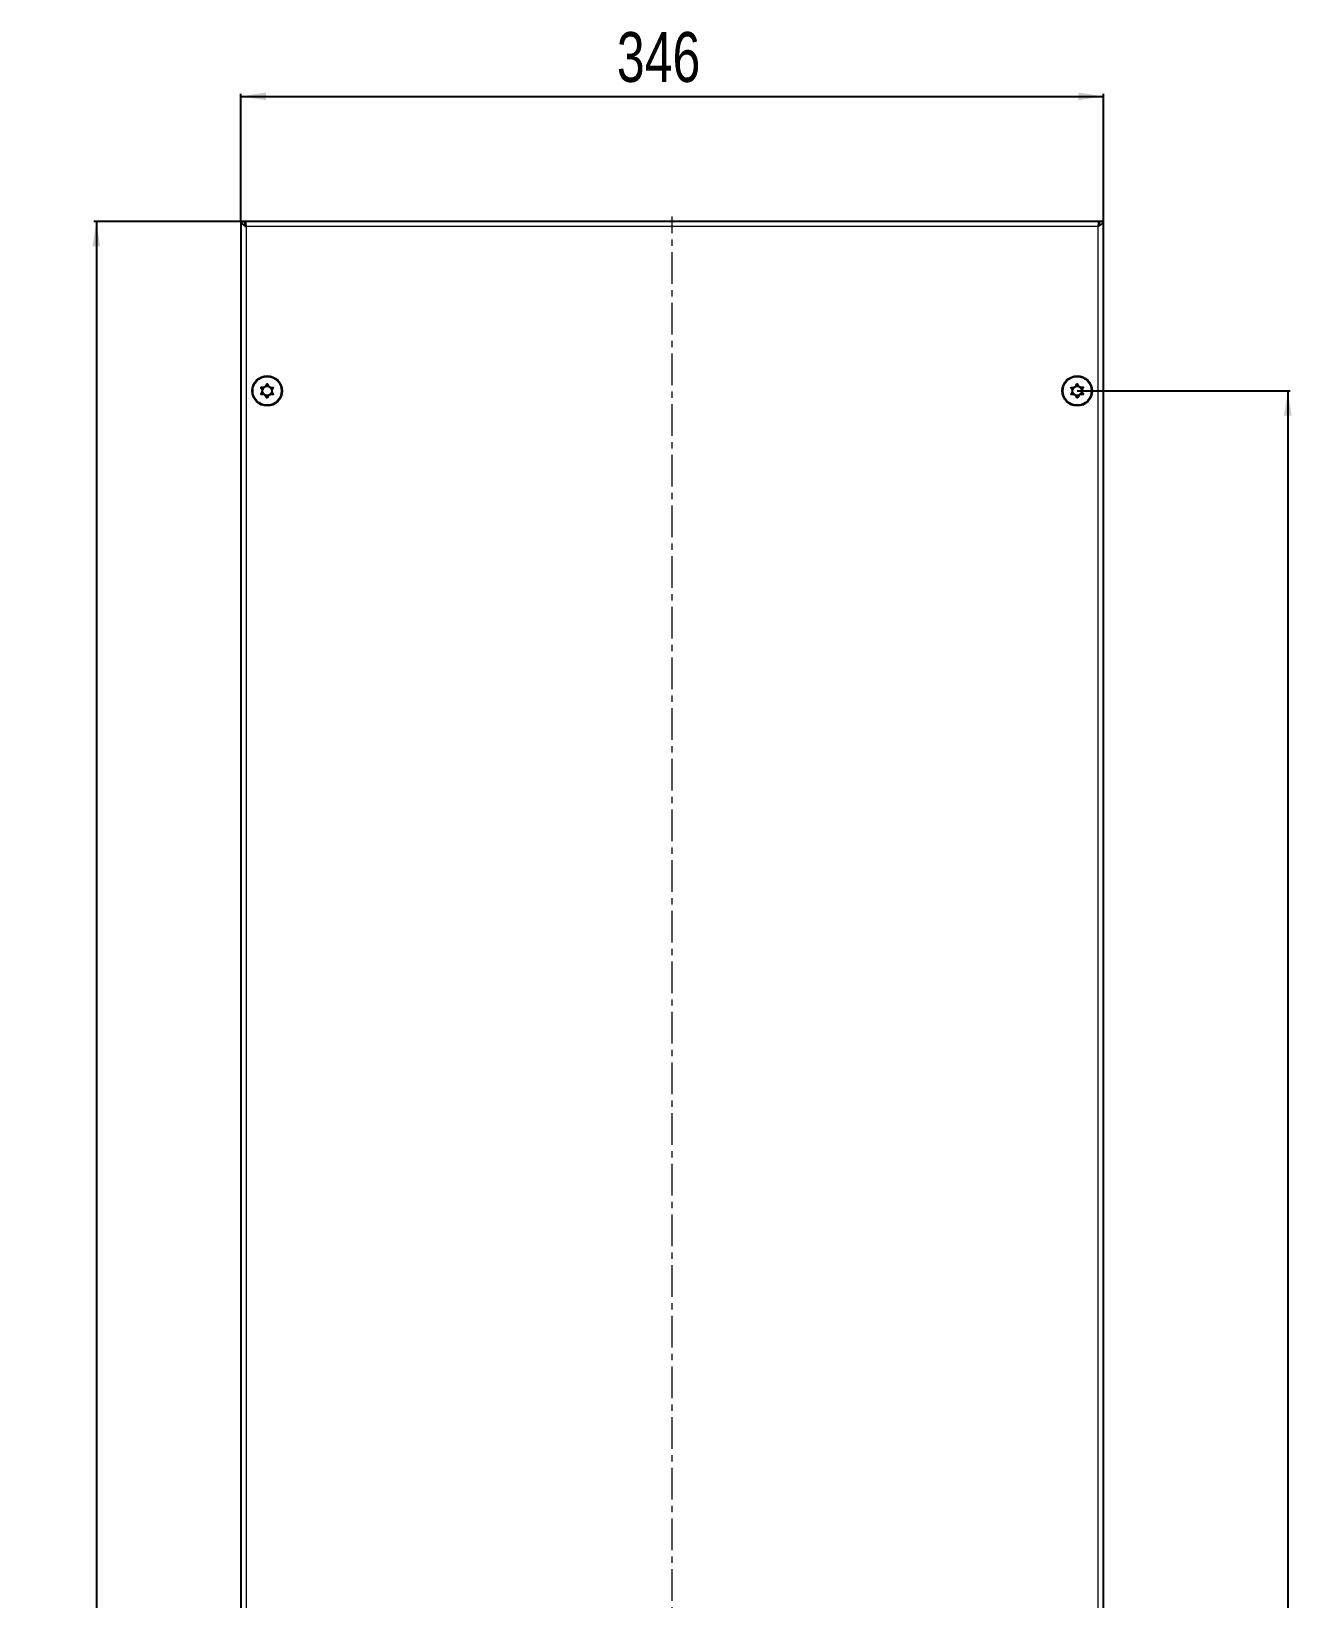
# Model space of a CAD drawing. Header units: millimetres. Extents: x -262 to 983, y -390 to 999.
# Drawn here: x -262 to 244, y 318 to 947 of the extents above; entities that cross this region are included whole.
import ezdxf

# ---------------------------------------------------------------- set-up
doc = ezdxf.new("R2010")
doc.units = ezdxf.units.MM
doc.linetypes.add('CENTERX2', pattern=[20.32, 12.7, -2.54, 2.54, -2.54])
doc.layers.add('FORMAT', color=7, linetype='Continuous')
doc.styles.add('SLDTEXTSTYLE0', font='TXT', dxfattribs={"width": 0.75})
doc.dimstyles.new('SLDDIMSTYLE0', dxfattribs={"dimtxt": 20, "dimasz": 10, "dimexe": 0, "dimexo": 0.0625, "dimgap": 5, "dimtad": 2, "dimdec": 1, "dimrnd": 1e-09, "dimzin": 12, "dimdsep": 46, "dimtxsty": 'SLDTEXTSTYLE0', "dimsah": 1, "dimcen": 0.09, "dimadec": 0, "dimazin": 3, "dimtfac": 1, "dimtofl": 0, "dimtmove": 0, "dimatfit": 3, "dimfxl": 0, "dimfrac": 2, "dimtolj": 1, "dimtzin": 12, "dimarcsym": 0})

# ---------------------------------------------------------------- blocks, each defined once
blk = doc.blocks.new('_D')
at = {"layer": 'FORMAT'}
for p, q in [((-178.02, 870.61), (-178.02, 921.77)), ((-178.02, 920.77), (167.98, 920.77)), ((167.98, 870.61), (167.98, 921.77))]:
    blk.add_line(p, q, dxfattribs=at)
for points in [[(-178.02, 920.77), (-168.02, 919.23), (-168.02, 922.31)], [(167.98, 920.77), (157.98, 922.31), (157.98, 919.23)]]:
    blk.add_solid(points, dxfattribs=at)
at = {"layer": 'FORMAT', "insert": (-27.19, 946.55), "char_height": 20, "attachment_point": 1, "style": 'SLDTEXTSTYLE0'}
blk.add_mtext('346', dxfattribs=at)
blk = doc.blocks.new('_D_1')
at = {"layer": 'FORMAT'}
for p, q in [((-176.33, 870.6), (-237.03, 870.6)), ((-236.03, 870.6), (-236.03, -290.4)), ((-176.33, -290.4), (-237.03, -290.4))]:
    blk.add_line(p, q, dxfattribs=at)
for points in [[(-236.03, 870.6), (-237.56, 860.6), (-234.49, 860.6)], [(-236.03, -290.4), (-234.49, -280.4), (-237.56, -280.4)]]:
    blk.add_solid(points, dxfattribs=at)
at = {"layer": 'FORMAT', "insert": (-261.81, 260.54), "char_height": 20, "attachment_point": 1, "rotation": 90, "style": 'SLDTEXTSTYLE0'}
blk.add_mtext('1161', dxfattribs=at)
blk = doc.blocks.new('_D_2')
at = {"layer": 'FORMAT'}
for p, q in [((157.49, 802.6), (242.98, 802.6)), ((241.98, 802.6), (241.98, -222.4)), ((157.49, -222.4), (242.98, -222.4))]:
    blk.add_line(p, q, dxfattribs=at)
for points in [[(241.98, 802.6), (240.44, 792.6), (243.52, 792.6)], [(241.98, -222.4), (243.52, -212.4), (240.44, -212.4)]]:
    blk.add_solid(points, dxfattribs=at)
at = {"layer": 'FORMAT', "insert": (216.2, 260.54), "char_height": 20, "attachment_point": 1, "rotation": 90, "style": 'SLDTEXTSTYLE0'}
blk.add_mtext('1025', dxfattribs=at)

msp = doc.modelspace()

# ---------------------------------------------------------------- linework, layer by layer
at = {"color": 7, "linetype": 'Continuous', "lineweight": 25}
for p, q in [((-178.02, 870.6), (-176.52, 870.6)), ((-178.02, 870.6), (-178.02, -290.4)), ((166.28, 870.6), (-176.32, 870.6)), ((-176.32, 869.48), (-176.32, 870.6)), ((166.28, 870.6), (166.28, 869.49)), ((167.98, 870.6), (166.48, 870.6)), ((167.98, -290.4), (167.98, 870.6))]:
    msp.add_line(p, q, dxfattribs=at)
at = {"color": 8, "linetype": 'Continuous', "lineweight": 18}
for p, q in [((165.88, 868.5), (-175.92, 868.5)), ((-175.92, 868.5), (-175.92, -288.3)), ((165.88, -288.3), (165.88, 868.5))]:
    msp.add_line(p, q, dxfattribs=at)
at = {"color": 7, "linetype": 'Continuous', "lineweight": 25}
for centre, radius in [((-167.52, 802.6), 6), ((-167.52, 802.6), 5.79), ((157.48, 802.6), 6), ((157.48, 802.6), 5.79), ((-167.52, 802.6), 1.85), ((157.48, 802.6), 1.85)]:
    msp.add_circle(centre, radius, dxfattribs=at)
for points, knots in [([(-178.02, 870.6), (-177.99, 870.42), (-177.92, 870.07), (-177.42, 869.53), (-176.72, 869.01), (-176.18, 868.67), (-175.92, 868.5)], [0, 0, 0, 0, 0.254757, 0.509649, 0.764542, 1, 1, 1, 1]), ([(-176.52, 870.6), (-176.51, 870.42), (-176.49, 870.06), (-176.3, 869.36), (-176.07, 868.84), (-175.92, 868.5)], [0, 0, 0, 0, 0.259878, 0.519739, 1, 1, 1, 1]), ([(165.88, 868.5), (165.96, 868.68), (166.12, 869.05), (166.39, 869.74), (166.44, 870.26), (166.48, 870.6)], [0, 0, 0, 0, 0.259878, 0.519739, 1, 1, 1, 1]), ([(165.88, 868.5), (166.16, 868.68), (166.72, 869.04), (167.42, 869.57), (167.89, 870.09), (167.95, 870.44), (167.98, 870.6)], [0, 0, 0, 0, 0.2547527, 0.5096447, 0.7645377, 1, 1, 1, 1]), ([(-165.07, 803.95), (-165.08, 803.96), (-165.09, 803.98), (-165.15, 804), (-165.29, 804.03), (-165.68, 804.02), (-166.22, 804.01), (-166.77, 804.31), (-167.05, 804.75), (-167.22, 805.1), (-167.34, 805.31), (-167.4, 805.38), (-167.44, 805.4), (-167.48, 805.4), (-167.51, 805.39), (-167.56, 805.35), (-167.72, 805.13), (-167.92, 804.7), (-168.38, 804.16), (-169.08, 804.07), (-169.56, 804.12), (-169.82, 804.11), (-169.89, 804.08), (-169.91, 804.06), (-169.93, 804.03), (-169.93, 803.99), (-169.92, 803.95), (-169.9, 803.87), (-169.79, 803.67), (-169.59, 803.35), (-169.37, 802.88), (-169.41, 802.25), (-169.71, 801.8), (-169.92, 801.47), (-169.98, 801.34), (-169.99, 801.28), (-169.98, 801.25), (-169.95, 801.22), (-169.9, 801.2), (-169.75, 801.17), (-169.37, 801.18), (-168.83, 801.19), (-168.27, 800.89), (-167.99, 800.45), (-167.82, 800.1), (-167.7, 799.89), (-167.64, 799.82), (-167.6, 799.8), (-167.57, 799.8), (-167.54, 799.81), (-167.48, 799.85), (-167.33, 800.07), (-167.12, 800.5), (-166.67, 801.04), (-165.96, 801.13), (-165.49, 801.08), (-165.22, 801.09), (-165.15, 801.12), (-165.13, 801.14), (-165.12, 801.17), (-165.11, 801.21), (-165.12, 801.25), (-165.15, 801.33), (-165.25, 801.53), (-165.46, 801.85), (-165.67, 802.32), (-165.64, 802.95), (-165.34, 803.4), (-165.12, 803.73), (-165.06, 803.86), (-165.06, 803.92), (-165.07, 803.94), (-165.07, 803.95)], [0, 0, 0, 0, 0.002009, 0.00442, 0.009365, 0.025528, 0.067705, 0.095786, 0.124646, 0.150342, 0.160519, 0.163394, 0.165697, 0.167245, 0.168874, 0.17077, 0.178606, 0.211994, 0.249994, 0.287995, 0.321383, 0.329219, 0.331115, 0.332744, 0.334292, 0.336217, 0.338535, 0.341318, 0.349662, 0.375358, 0.404217, 0.432298, 0.474475, 0.490639, 0.496669, 0.49844, 0.5, 0.502009, 0.50442, 0.509365, 0.525528, 0.567705, 0.595786, 0.624646, 0.650342, 0.660519, 0.663394, 0.665697, 0.667245, 0.668874, 0.67077, 0.678606, 0.711994, 0.749994, 0.787995, 0.821383, 0.829219, 0.831115, 0.832744, 0.834292, 0.836217, 0.838535, 0.841318, 0.849662, 0.875358, 0.904217, 0.932298, 0.974475, 0.990639, 0.996669, 0.99844, 1, 1, 1, 1]), ([(155.03, 803.95), (155.02, 803.94), (155.01, 803.91), (155.02, 803.85), (155.08, 803.72), (155.29, 803.4), (155.59, 802.95), (155.63, 802.32), (155.41, 801.85), (155.21, 801.52), (155.09, 801.31), (155.07, 801.21), (155.07, 801.17), (155.09, 801.14), (155.11, 801.12), (155.18, 801.09), (155.44, 801.08), (155.92, 801.13), (156.62, 801.04), (157.08, 800.5), (157.28, 800.07), (157.44, 799.85), (157.49, 799.81), (157.52, 799.8), (157.56, 799.8), (157.59, 799.82), (157.62, 799.85), (157.67, 799.91), (157.78, 800.11), (157.95, 800.45), (158.23, 800.89), (158.78, 801.19), (159.32, 801.18), (159.71, 801.17), (159.86, 801.2), (159.91, 801.23), (159.93, 801.25), (159.94, 801.29), (159.93, 801.35), (159.88, 801.48), (159.66, 801.8), (159.36, 802.25), (159.33, 802.88), (159.54, 803.35), (159.75, 803.68), (159.86, 803.89), (159.89, 803.99), (159.89, 804.03), (159.87, 804.06), (159.85, 804.08), (159.78, 804.11), (159.51, 804.12), (159.04, 804.07), (158.33, 804.16), (157.88, 804.7), (157.67, 805.13), (157.52, 805.35), (157.46, 805.39), (157.43, 805.4), (157.4, 805.4), (157.37, 805.38), (157.34, 805.35), (157.28, 805.29), (157.17, 805.09), (157.01, 804.75), (156.73, 804.31), (156.17, 804.01), (155.63, 804.02), (155.24, 804.03), (155.09, 804), (155.04, 803.97), (155.03, 803.96), (155.03, 803.95)], [0, 0, 0, 0, 0.002009, 0.00442, 0.009365, 0.025528, 0.067705, 0.095786, 0.124646, 0.150342, 0.160519, 0.163394, 0.165697, 0.167245, 0.168874, 0.17077, 0.178606, 0.211994, 0.249994, 0.287995, 0.321383, 0.329219, 0.331115, 0.332744, 0.334292, 0.336217, 0.338535, 0.341318, 0.349662, 0.375358, 0.404217, 0.432298, 0.474475, 0.490639, 0.496669, 0.49844, 0.5, 0.502009, 0.50442, 0.509365, 0.525528, 0.567705, 0.595786, 0.624646, 0.650342, 0.660519, 0.663394, 0.665697, 0.667245, 0.668874, 0.67077, 0.678606, 0.711994, 0.749994, 0.787995, 0.821383, 0.829219, 0.831115, 0.832744, 0.834292, 0.836217, 0.838535, 0.841318, 0.849662, 0.875358, 0.904217, 0.932298, 0.974475, 0.990639, 0.996669, 0.99844, 1, 1, 1, 1])]:
    msp.add_open_spline(points, degree=3, knots=knots, dxfattribs=at)
for points in [[(-175.92, 868.5), (-175.96, 868.78), (-176.02, 869.33), (-176.12, 870.02), (-176.22, 870.51), (-176.29, 870.57), (-176.32, 870.6)], [(166.28, 870.6), (166.24, 870.57), (166.18, 870.51), (166.08, 870.02), (165.98, 869.33), (165.91, 868.78), (165.88, 868.5)]]:
    msp.add_open_spline(points, degree=3, dxfattribs=at)
at = {"layer": 'FORMAT', "linetype": 'CENTERX2', "lineweight": 18}
msp.add_line((-5.02, -292.4), (-5.02, 872.6), dxfattribs=at)

# ---------------------------------------------------------------- dimensions: what is measured, and where the dimension line sits
at = {"layer": 'FORMAT'}
dim = msp.add_linear_dim(base=(167.98, 920.77), p1=(-178.02, 870.6), p2=(167.98, 870.6), dimstyle='SLDDIMSTYLE0', dxfattribs=at)
dim.commit()
dim.dimension.update_dxf_attribs({"geometry": '_D', "text_midpoint": (-5.02, 920.77), "dimtype": 160})
for base, p1, p2, picture, middle in [((-236.03, -290.4), (-176.32, 870.6), (-176.32, -290.4), '_D_1', (-236.03, 290.1)), ((241.98, -222.4), (157.48, 802.6), (157.48, -222.4), '_D_2', (241.98, 290.1))]:
    dim = msp.add_linear_dim(base=base, p1=p1, p2=p2, angle=90, dimstyle='SLDDIMSTYLE0', dxfattribs=at)
    dim.commit()
    dim.dimension.update_dxf_attribs({"geometry": picture, "text_midpoint": middle, "dimtype": 160})

doc.saveas('drawing.dxf')
